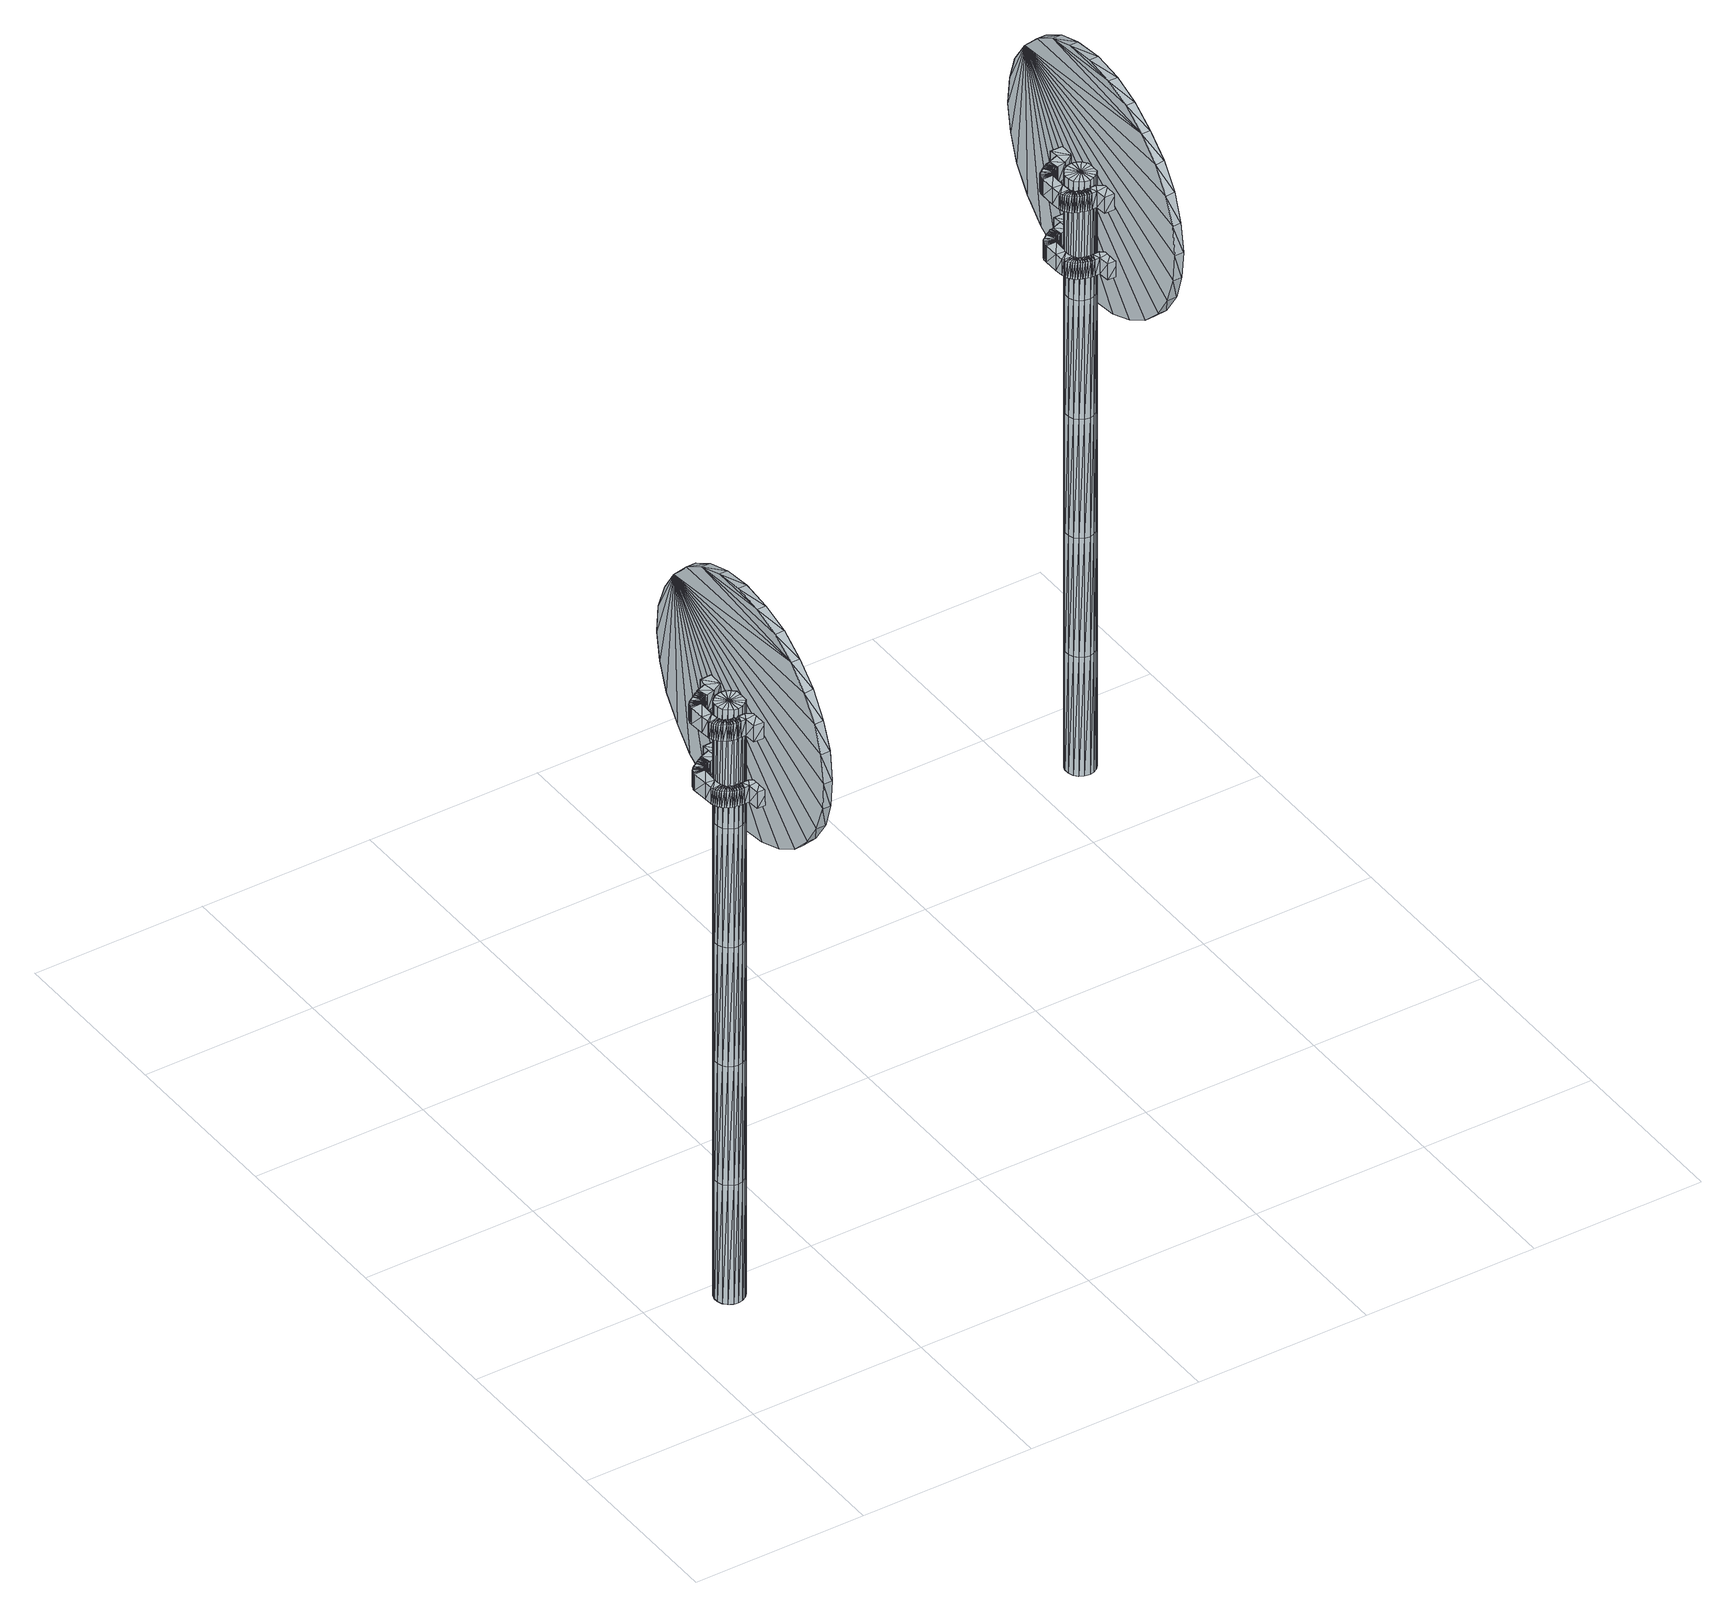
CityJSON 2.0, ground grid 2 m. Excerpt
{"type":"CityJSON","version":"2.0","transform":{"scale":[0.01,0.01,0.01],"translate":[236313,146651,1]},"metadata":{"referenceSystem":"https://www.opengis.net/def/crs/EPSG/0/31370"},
"CityObjects":{
"object1":{"type":"GenericCityObject","attributes":{"cluster":94,"mean_distance_to_centroid":0.0426,"new_centroid_x":236313.43,"new_centroid_y":146652.17,"mean_distance_to_camera":5.82,"H1":0,"H2":0,"Z_final":110.1,"cluster2":-1,"proj_x":236316.69,"proj_y":146654.35,"id_line":53782,"bearing_l":146.17,"distance":3.92,"orientation":"right","G_obj":146.17},"geometry":[{"type":"MultiSurface","lod":"2","boundaries":[[[0,1,2]],[[2,1,3]],[[3,1,4]],[[4,1,5]],[[5,1,6]],[[1,7,6]],[[1,8,7]],[[1,9,8]],[[1,10,9]],[[1,11,10]],[[1,12,11]],[[1,13,12]],[[1,14,13]],[[15,14,1]],[[16,15,1]],[[17,16,1]],[[18,17,1]],[[0,18,1]],[[19,20,0]],[[19,0,2]],[[21,19,2]],[[21,2,3]],[[21,3,22]],[[22,3,4]],[[22,4,23]],[[23,4,5]],[[23,5,24]],[[24,5,6]],[[24,6,25]],[[25,6,7]],[[25,7,26]],[[26,7,8]],[[26,8,27]],[[8,9,27]],[[27,9,28]],[[9,10,28]],[[10,29,28]],[[10,11,29]],[[11,30,29]],[[11,12,30]],[[30,12,31]],[[31,12,13]],[[31,13,32]],[[32,13,14]],[[32,14,33]],[[33,14,15]],[[33,15,34]],[[34,15,16]],[[34,16,35]],[[35,16,17]],[[36,35,17]],[[18,36,17]],[[20,36,18]],[[20,18,0]],[[37,38,20]],[[37,20,19]],[[39,37,19]],[[21,39,19]],[[39,21,40]],[[40,21,22]],[[40,22,41]],[[41,22,23]],[[41,23,42]],[[42,23,24]],[[42,24,43]],[[43,24,25]],[[43,25,44]],[[44,25,26]],[[26,45,44]],[[26,27,45]],[[27,46,45]],[[27,28,46]],[[28,47,46]],[[28,29,47]],[[47,29,48]],[[29,30,48]],[[48,30,49]],[[49,30,31]],[[49,31,50]],[[50,31,32]],[[50,32,51]],[[51,32,33]],[[51,33,52]],[[52,33,34]],[[52,34,53]],[[53,34,35]],[[54,53,35]],[[54,35,36]],[[38,54,36]],[[38,36,20]],[[55,56,38]],[[55,38,37]],[[57,55,37]],[[57,37,39]],[[57,39,58]],[[58,39,40]],[[58,40,59]],[[59,40,41]],[[59,41,60]],[[60,41,42]],[[60,42,61]],[[61,42,43]],[[61,43,62]],[[62,43,44]],[[44,63,62]],[[44,45,63]],[[45,64,63]],[[45,46,64]],[[46,65,64]],[[46,47,65]],[[47,66,65]],[[47,48,66]],[[66,48,67]],[[67,48,49]],[[67,49,68]],[[68,49,50]],[[68,50,69]],[[69,50,51]],[[69,51,70]],[[70,51,52]],[[70,52,71]],[[71,52,53]],[[72,71,53]],[[72,53,54]],[[56,72,54]],[[56,54,38]],[[73,74,56]],[[73,56,55]],[[75,73,55]],[[75,55,57]],[[75,57,76]],[[76,57,58]],[[76,58,77]],[[77,58,59]],[[77,59,78]],[[78,59,60]],[[78,60,79]],[[79,60,61]],[[79,61,80]],[[80,61,62]],[[62,81,80]],[[62,63,81]],[[63,82,81]],[[63,64,82]],[[64,83,82]],[[64,65,83]],[[65,84,83]],[[65,66,84]],[[84,66,85]],[[85,66,67]],[[85,67,86]],[[86,67,68]],[[86,68,87]],[[87,68,69]],[[87,69,88]],[[88,69,70]],[[88,70,89]],[[89,70,71]],[[90,89,71]],[[90,71,72]],[[74,90,72]],[[74,72,56]],[[91,92,74]],[[91,74,73]],[[93,91,73]],[[93,73,75]],[[93,75,94]],[[94,75,76]],[[94,76,95]],[[95,76,77]],[[95,77,96]],[[96,77,78]],[[96,78,97]],[[97,78,79]],[[97,79,98]],[[98,79,80]],[[80,99,98]],[[80,81,99]],[[81,100,99]],[[81,82,100]],[[82,101,100]],[[82,83,101]],[[83,102,101]],[[83,84,102]],[[102,84,103]],[[103,84,85]],[[103,85,104]],[[104,85,86]],[[104,86,105]],[[105,86,87]],[[105,87,106]],[[106,87,88]],[[106,88,107]],[[107,88,89]],[[108,107,89]],[[108,89,90]],[[92,108,90]],[[92,90,74]],[[92,91,109]],[[91,93,109]],[[93,94,109]],[[94,95,109]],[[95,96,109]],[[109,96,97]],[[109,97,98]],[[109,98,99]],[[109,99,100]],[[109,100,101]],[[109,101,102]],[[109,102,103]],[[109,103,104]],[[105,109,104]],[[106,109,105]],[[107,109,106]],[[108,109,107]],[[92,109,108]],[[110,111,112]],[[113,112,114]],[[115,112,113]],[[116,112,115]],[[117,112,116]],[[118,112,117]],[[119,112,118]],[[120,112,119]],[[121,112,120]],[[122,112,121]],[[122,123,112]],[[123,110,112]],[[111,124,112]],[[124,125,112]],[[125,126,112]],[[126,127,112]],[[127,128,112]],[[128,129,112]],[[129,130,112]],[[130,131,112]],[[112,131,132]],[[131,133,132]],[[131,134,133]],[[133,134,135]],[[133,135,136]],[[135,137,136]],[[133,136,138]],[[136,139,138]],[[136,137,139]],[[137,140,139]],[[137,135,140]],[[135,141,140]],[[135,134,141]],[[134,142,141]],[[134,131,142]],[[131,143,142]],[[131,130,143]],[[143,130,144]],[[144,130,129]],[[144,129,145]],[[145,129,128]],[[145,128,146]],[[146,127,147]],[[147,127,126]],[[147,126,148]],[[148,126,125]],[[148,125,149]],[[149,125,124]],[[150,149,124]],[[150,124,111]],[[151,150,111]],[[151,111,110]],[[152,151,110]],[[152,110,123]],[[146,128,127]],[[153,123,122]],[[154,153,122]],[[154,122,121]],[[155,154,121]],[[155,121,120]],[[156,155,120]],[[156,120,119]],[[157,156,119]],[[157,119,118]],[[157,118,158]],[[158,118,117]],[[158,117,159]],[[153,152,123]],[[159,117,116]],[[159,116,160]],[[160,116,115]],[[160,115,161]],[[161,115,113]],[[161,113,162]],[[162,113,114]],[[162,114,163]],[[163,114,112]],[[163,112,164]],[[164,112,132]],[[132,165,164]],[[132,133,165]],[[133,138,165]],[[138,139,140]],[[161,162,163]],[[160,161,163]],[[159,160,163]],[[158,159,163]],[[157,158,163]],[[156,157,163]],[[155,156,163]],[[154,155,163]],[[153,154,163]],[[153,163,152]],[[152,163,151]],[[151,163,150]],[[150,163,149]],[[149,163,148]],[[148,163,147]],[[147,163,146]],[[146,163,145]],[[145,163,144]],[[144,163,143]],[[143,163,142]],[[163,164,142]],[[142,164,165]],[[142,165,141]],[[165,140,141]],[[165,138,140]],[[166,167,168]],[[168,167,169]],[[170,168,169]],[[170,169,171]],[[170,171,172]],[[172,171,173]],[[172,173,174]],[[174,173,175]],[[174,175,176]],[[176,175,177]],[[176,177,178]],[[178,177,179]],[[178,179,180]],[[180,179,181]],[[180,181,182]],[[182,181,183]],[[182,183,184]],[[184,183,185]],[[184,185,186]],[[186,185,187]],[[186,187,188]],[[188,187,189]],[[188,189,190]],[[190,189,191]],[[192,190,191]],[[192,191,193]],[[194,192,193]],[[194,193,195]],[[196,194,195]],[[196,195,197]],[[198,196,197]],[[198,197,199]],[[200,198,199]],[[200,199,201]],[[202,200,201]],[[202,201,203]],[[204,202,203]],[[204,203,205]],[[206,204,205]],[[206,205,207]],[[208,206,207]],[[208,207,209]],[[210,208,209]],[[210,209,211]],[[212,210,211]],[[212,211,213]],[[214,212,213]],[[214,213,215]],[[216,214,215]],[[216,215,217]],[[216,217,218]],[[218,217,219]],[[218,219,220]],[[220,219,221]],[[220,221,222]],[[222,221,223]],[[222,223,224]],[[224,223,225]],[[224,225,226]],[[226,225,227]],[[226,227,228]],[[228,227,229]],[[228,229,230]],[[230,229,231]],[[230,231,232]],[[232,231,233]],[[232,233,234]],[[234,233,235]],[[234,235,236]],[[236,235,237]],[[238,236,237]],[[238,237,239]],[[238,239,240]],[[240,239,241]],[[241,242,240]],[[241,243,242]],[[242,243,244]],[[244,243,245]],[[244,245,246]],[[246,245,247]],[[246,247,248]],[[248,247,249]],[[248,249,250]],[[250,249,251]],[[250,251,252]],[[252,251,253]],[[252,253,254]],[[254,253,255]],[[254,255,256]],[[256,255,257]],[[256,257,258]],[[258,257,259]],[[258,259,260]],[[260,259,261]],[[260,261,262]],[[262,261,263]],[[262,263,264]],[[264,263,265]],[[264,265,266]],[[266,265,267]],[[267,268,266]],[[267,269,268]],[[269,270,268]],[[269,271,270]],[[271,272,270]],[[271,273,272]],[[273,274,272]],[[273,275,274]],[[275,276,274]],[[275,277,276]],[[277,278,276]],[[277,279,278]],[[279,280,278]],[[279,281,280]],[[281,282,280]],[[281,283,282]],[[283,284,282]],[[283,285,284]],[[285,286,284]],[[285,287,286]],[[287,288,286]],[[287,289,288]],[[288,289,290]],[[290,289,291]],[[290,291,292]],[[292,291,293]],[[292,293,294]],[[294,293,295]],[[294,295,296]],[[296,295,297]],[[296,297,298]],[[298,297,299]],[[298,299,300]],[[300,299,301]],[[300,301,302]],[[302,301,303]],[[302,303,304]],[[304,303,305]],[[304,305,306]],[[306,305,307]],[[306,307,308]],[[308,307,309]],[[308,309,310]],[[310,309,311]],[[311,166,310]],[[311,167,166]],[[169,167,311]],[[169,311,171]],[[171,311,309]],[[173,171,309]],[[173,309,307]],[[175,173,307]],[[175,307,305]],[[177,175,305]],[[177,305,303]],[[179,177,303]],[[179,303,301]],[[181,179,301]],[[181,301,299]],[[183,181,299]],[[183,299,297]],[[183,297,295]],[[185,183,295]],[[185,295,293]],[[187,185,293]],[[187,293,291]],[[189,187,291]],[[189,291,289]],[[189,289,287]],[[189,287,285]],[[191,189,285]],[[191,285,283]],[[193,191,283]],[[195,193,283]],[[195,283,281]],[[197,195,281]],[[199,197,281]],[[201,199,281]],[[201,281,279]],[[203,201,279]],[[205,203,279]],[[205,279,277]],[[205,277,207]],[[207,277,209]],[[209,277,275]],[[209,275,211]],[[211,275,273]],[[211,273,213]],[[213,273,271]],[[213,271,215]],[[215,271,269]],[[215,269,217]],[[217,269,219]],[[219,269,267]],[[219,267,221]],[[221,267,265]],[[221,265,223]],[[223,265,263]],[[223,263,225]],[[225,263,261]],[[225,261,227]],[[227,261,259]],[[227,259,229]],[[229,259,257]],[[229,257,255]],[[229,255,231]],[[231,255,253]],[[231,253,233]],[[233,253,251]],[[233,251,235]],[[251,249,235]],[[235,249,247]],[[235,247,237]],[[247,245,237]],[[237,245,243]],[[237,243,239]],[[239,243,241]],[[238,240,242]],[[168,310,166]],[[170,310,168]],[[170,308,310]],[[172,308,170]],[[172,306,308]],[[174,306,172]],[[174,304,306]],[[176,304,174]],[[176,302,304]],[[178,302,176]],[[178,300,302]],[[180,300,178]],[[180,298,300]],[[182,298,180]],[[182,296,298]],[[182,294,296]],[[184,294,182]],[[184,292,294]],[[186,292,184]],[[186,290,292]],[[188,290,186]],[[188,288,290]],[[188,286,288]],[[188,284,286]],[[190,284,188]],[[190,282,284]],[[192,282,190]],[[194,282,192]],[[194,280,282]],[[196,280,194]],[[198,280,196]],[[200,280,198]],[[200,278,280]],[[202,278,200]],[[204,278,202]],[[204,276,278]],[[204,206,276]],[[206,208,276]],[[208,274,276]],[[208,210,274]],[[210,272,274]],[[210,212,272]],[[212,270,272]],[[212,214,270]],[[214,268,270]],[[214,216,268]],[[216,218,268]],[[218,266,268]],[[218,220,266]],[[220,264,266]],[[220,222,264]],[[222,262,264]],[[222,224,262]],[[224,260,262]],[[224,226,260]],[[226,258,260]],[[226,228,258]],[[228,256,258]],[[228,254,256]],[[228,230,254]],[[230,252,254]],[[230,232,252]],[[232,250,252]],[[232,234,250]],[[250,234,248]],[[234,246,248]],[[234,236,246]],[[246,236,244]],[[236,242,244]],[[236,238,242]],[[312,313,314]],[[314,313,315]],[[316,314,315]],[[316,315,317]],[[316,317,318]],[[318,317,319]],[[318,319,320]],[[320,319,321]],[[320,321,322]],[[322,321,323]],[[322,323,324]],[[324,323,325]],[[324,325,326]],[[326,325,327]],[[326,327,328]],[[328,327,329]],[[328,329,330]],[[330,329,331]],[[330,331,332]],[[332,331,333]],[[332,333,334]],[[334,333,335]],[[334,335,336]],[[336,335,337]],[[338,336,337]],[[338,337,339]],[[340,338,339]],[[340,339,341]],[[342,340,341]],[[342,341,343]],[[344,342,343]],[[344,343,345]],[[346,344,345]],[[346,345,347]],[[348,346,347]],[[348,347,349]],[[350,348,349]],[[350,349,351]],[[352,350,351]],[[352,351,353]],[[354,352,353]],[[354,353,355]],[[356,354,355]],[[356,355,357]],[[358,356,357]],[[358,357,359]],[[360,358,359]],[[360,359,361]],[[362,360,361]],[[362,361,363]],[[362,363,364]],[[364,363,365]],[[364,365,366]],[[366,365,367]],[[366,367,368]],[[368,367,369]],[[368,369,370]],[[370,369,371]],[[370,371,372]],[[372,371,373]],[[372,373,374]],[[374,373,375]],[[374,375,376]],[[376,375,377]],[[376,377,378]],[[378,377,379]],[[378,379,380]],[[380,379,381]],[[380,381,382]],[[382,381,383]],[[384,382,383]],[[384,383,385]],[[384,385,386]],[[386,385,387]],[[387,388,386]],[[387,389,388]],[[388,389,390]],[[390,389,391]],[[390,391,392]],[[392,391,393]],[[392,393,394]],[[394,393,395]],[[394,395,396]],[[396,395,397]],[[396,397,398]],[[398,397,399]],[[398,399,400]],[[400,399,401]],[[400,401,402]],[[402,401,403]],[[402,403,404]],[[404,403,405]],[[404,405,406]],[[406,405,407]],[[406,407,408]],[[408,407,409]],[[408,409,410]],[[410,409,411]],[[410,411,412]],[[412,411,413]],[[413,414,412]],[[413,415,414]],[[415,416,414]],[[415,417,416]],[[417,418,416]],[[417,419,418]],[[419,420,418]],[[419,421,420]],[[421,422,420]],[[421,423,422]],[[423,424,422]],[[423,425,424]],[[425,426,424]],[[425,427,426]],[[427,428,426]],[[427,429,428]],[[429,430,428]],[[429,431,430]],[[431,432,430]],[[431,433,432]],[[433,434,432]],[[433,435,434]],[[434,435,436]],[[436,435,437]],[[436,437,438]],[[438,437,439]],[[438,439,440]],[[440,439,441]],[[440,441,442]],[[442,441,443]],[[442,443,444]],[[444,443,445]],[[444,445,446]],[[446,445,447]],[[446,447,448]],[[448,447,449]],[[448,449,450]],[[450,449,451]],[[450,451,452]],[[452,451,453]],[[452,453,454]],[[454,453,455]],[[454,455,456]],[[456,455,457]],[[457,312,456]],[[457,313,312]],[[315,313,457]],[[315,457,317]],[[317,457,455]],[[319,317,455]],[[319,455,453]],[[321,319,453]],[[321,453,451]],[[323,321,451]],[[323,451,449]],[[325,323,449]],[[325,449,447]],[[327,325,447]],[[327,447,445]],[[329,327,445]],[[329,445,443]],[[329,443,441]],[[331,329,441]],[[331,441,439]],[[333,331,439]],[[333,439,437]],[[335,333,437]],[[335,437,435]],[[335,435,433]],[[335,433,431]],[[337,335,431]],[[337,431,429]],[[339,337,429]],[[341,339,429]],[[341,429,427]],[[343,341,427]],[[345,343,427]],[[347,345,427]],[[347,427,425]],[[349,347,425]],[[351,349,425]],[[351,425,423]],[[351,423,353]],[[353,423,355]],[[355,423,421]],[[355,421,357]],[[357,421,419]],[[357,419,359]],[[359,419,417]],[[359,417,361]],[[361,417,415]],[[361,415,363]],[[363,415,365]],[[365,415,413]],[[365,413,367]],[[367,413,411]],[[367,411,369]],[[369,411,409]],[[369,409,371]],[[371,409,407]],[[371,407,373]],[[373,407,405]],[[373,405,375]],[[375,405,403]],[[375,403,401]],[[375,401,377]],[[377,401,399]],[[377,399,379]],[[379,399,397]],[[379,397,381]],[[397,395,381]],[[381,395,393]],[[381,393,383]],[[393,391,383]],[[383,391,389]],[[383,389,385]],[[385,389,387]],[[384,386,388]],[[314,456,312]],[[316,456,314]],[[316,454,456]],[[318,454,316]],[[318,452,454]],[[320,452,318]],[[320,450,452]],[[322,450,320]],[[322,448,450]],[[324,448,322]],[[324,446,448]],[[326,446,324]],[[326,444,446]],[[328,444,326]],[[328,442,444]],[[328,440,442]],[[330,440,328]],[[330,438,440]],[[332,438,330]],[[332,436,438]],[[334,436,332]],[[334,434,436]],[[334,432,434]],[[334,430,432]],[[336,430,334]],[[336,428,430]],[[338,428,336]],[[340,428,338]],[[340,426,428]],[[342,426,340]],[[344,426,342]],[[346,426,344]],[[346,424,426]],[[348,424,346]],[[350,424,348]],[[350,422,424]],[[350,352,422]],[[352,354,422]],[[354,420,422]],[[354,356,420]],[[356,418,420]],[[356,358,418]],[[358,416,418]],[[358,360,416]],[[360,414,416]],[[360,362,414]],[[362,364,414]],[[364,412,414]],[[364,366,412]],[[366,410,412]],[[366,368,410]],[[368,408,410]],[[368,370,408]],[[370,406,408]],[[370,372,406]],[[372,404,406]],[[372,374,404]],[[374,402,404]],[[374,400,402]],[[374,376,400]],[[376,398,400]],[[376,378,398]],[[378,396,398]],[[378,380,396]],[[396,380,394]],[[380,392,394]],[[380,382,392]],[[392,382,390]],[[382,388,390]],[[382,384,388]]]}]},
"object2":{"type":"GenericCityObject","attributes":{"cluster":93,"mean_distance_to_centroid":0.0908,"new_centroid_x":236321.13,"new_centroid_y":146657.51,"mean_distance_to_camera":10.01,"H1":0,"H2":0,"Z_final":110.72,"cluster2":-1,"proj_x":236316.6,"proj_y":146654.48,"id_line":53782,"bearing_l":146.17,"distance":5.45,"orientation":"left","G_obj":326.17},"geometry":[{"type":"MultiSurface","lod":"2","boundaries":[[[458,459,460]],[[460,459,461]],[[461,459,462]],[[462,459,463]],[[463,459,464]],[[459,465,464]],[[459,466,465]],[[459,467,466]],[[459,468,467]],[[459,469,468]],[[459,470,469]],[[459,471,470]],[[459,472,471]],[[473,472,459]],[[474,473,459]],[[475,474,459]],[[476,475,459]],[[458,476,459]],[[477,478,458]],[[477,458,460]],[[479,477,460]],[[479,460,461]],[[479,461,480]],[[480,461,462]],[[480,462,481]],[[481,462,463]],[[481,463,482]],[[482,463,464]],[[482,464,483]],[[483,464,465]],[[483,465,484]],[[484,465,466]],[[484,466,485]],[[466,467,485]],[[485,467,486]],[[467,468,486]],[[468,487,486]],[[468,469,487]],[[469,488,487]],[[469,470,488]],[[488,470,489]],[[489,470,471]],[[489,471,490]],[[490,471,472]],[[490,472,491]],[[491,472,473]],[[491,473,492]],[[492,473,474]],[[492,474,493]],[[493,474,475]],[[494,493,475]],[[476,494,475]],[[478,494,476]],[[478,476,458]],[[495,496,478]],[[495,478,477]],[[497,495,477]],[[479,497,477]],[[497,479,498]],[[498,479,480]],[[498,480,499]],[[499,480,481]],[[499,481,500]],[[500,481,482]],[[500,482,501]],[[501,482,483]],[[501,483,502]],[[502,483,484]],[[484,503,502]],[[484,485,503]],[[485,504,503]],[[485,486,504]],[[486,505,504]],[[486,487,505]],[[505,487,506]],[[487,488,506]],[[506,488,507]],[[507,488,489]],[[507,489,508]],[[508,489,490]],[[508,490,509]],[[509,490,491]],[[509,491,510]],[[510,491,492]],[[510,492,511]],[[511,492,493]],[[512,511,493]],[[512,493,494]],[[496,512,494]],[[496,494,478]],[[513,514,496]],[[513,496,495]],[[515,513,495]],[[515,495,497]],[[515,497,516]],[[516,497,498]],[[516,498,517]],[[517,498,499]],[[517,499,518]],[[518,499,500]],[[518,500,519]],[[519,500,501]],[[519,501,520]],[[520,501,502]],[[502,521,520]],[[502,503,521]],[[503,522,521]],[[503,504,522]],[[504,523,522]],[[504,505,523]],[[505,524,523]],[[505,506,524]],[[524,506,525]],[[525,506,507]],[[525,507,526]],[[526,507,508]],[[526,508,527]],[[527,508,509]],[[527,509,528]],[[528,509,510]],[[528,510,529]],[[529,510,511]],[[530,529,511]],[[530,511,512]],[[514,530,512]],[[514,512,496]],[[531,532,514]],[[531,514,513]],[[533,531,513]],[[533,513,515]],[[533,515,534]],[[534,515,516]],[[534,516,535]],[[535,516,517]],[[535,517,536]],[[536,517,518]],[[536,518,537]],[[537,518,519]],[[537,519,538]],[[538,519,520]],[[520,539,538]],[[520,521,539]],[[521,540,539]],[[521,522,540]],[[522,541,540]],[[522,523,541]],[[523,542,541]],[[523,524,542]],[[542,524,543]],[[543,524,525]],[[543,525,544]],[[544,525,526]],[[544,526,545]],[[545,526,527]],[[545,527,546]],[[546,527,528]],[[546,528,547]],[[547,528,529]],[[548,547,529]],[[548,529,530]],[[532,548,530]],[[532,530,514]],[[549,550,532]],[[549,532,531]],[[551,549,531]],[[551,531,533]],[[551,533,552]],[[552,533,534]],[[552,534,553]],[[553,534,535]],[[553,535,554]],[[554,535,536]],[[554,536,555]],[[555,536,537]],[[555,537,556]],[[556,537,538]],[[538,557,556]],[[538,539,557]],[[539,558,557]],[[539,540,558]],[[540,559,558]],[[540,541,559]],[[541,560,559]],[[541,542,560]],[[560,542,561]],[[561,542,543]],[[561,543,562]],[[562,543,544]],[[562,544,563]],[[563,544,545]],[[563,545,564]],[[564,545,546]],[[564,546,565]],[[565,546,547]],[[566,565,547]],[[566,547,548]],[[550,566,548]],[[550,548,532]],[[550,549,567]],[[549,551,567]],[[551,552,567]],[[552,553,567]],[[553,554,567]],[[567,554,555]],[[567,555,556]],[[567,556,557]],[[567,557,558]],[[567,558,559]],[[567,559,560]],[[567,560,561]],[[567,561,562]],[[563,567,562]],[[564,567,563]],[[565,567,564]],[[566,567,565]],[[550,567,566]],[[568,569,570]],[[571,570,572]],[[573,570,571]],[[574,570,573]],[[575,570,574]],[[576,570,575]],[[577,570,576]],[[578,570,577]],[[579,570,578]],[[580,570,579]],[[580,581,570]],[[581,568,570]],[[569,582,570]],[[582,583,570]],[[583,584,570]],[[584,585,570]],[[585,586,570]],[[586,587,570]],[[587,588,570]],[[588,589,570]],[[570,589,590]],[[589,591,590]],[[589,592,591]],[[591,592,593]],[[591,593,594]],[[593,595,594]],[[591,594,596]],[[594,597,596]],[[594,595,597]],[[595,598,597]],[[595,593,598]],[[593,599,598]],[[593,592,599]],[[592,600,599]],[[592,589,600]],[[589,601,600]],[[589,588,601]],[[601,588,602]],[[602,588,587]],[[602,587,603]],[[603,587,586]],[[603,586,604]],[[604,585,605]],[[605,585,584]],[[605,584,606]],[[606,584,583]],[[606,583,607]],[[607,583,582]],[[608,607,582]],[[608,582,569]],[[609,608,569]],[[609,569,568]],[[610,609,568]],[[610,568,581]],[[604,586,585]],[[611,581,580]],[[612,611,580]],[[612,580,579]],[[613,612,579]],[[613,579,578]],[[614,613,578]],[[614,578,577]],[[615,614,577]],[[615,577,576]],[[615,576,616]],[[616,576,575]],[[616,575,617]],[[611,610,581]],[[617,575,574]],[[617,574,618]],[[618,574,573]],[[618,573,619]],[[619,573,571]],[[619,571,620]],[[620,571,572]],[[620,572,621]],[[621,572,570]],[[621,570,622]],[[622,570,590]],[[590,623,622]],[[590,591,623]],[[591,596,623]],[[596,597,598]],[[619,620,621]],[[618,619,621]],[[617,618,621]],[[616,617,621]],[[615,616,621]],[[614,615,621]],[[613,614,621]],[[612,613,621]],[[611,612,621]],[[611,621,610]],[[610,621,609]],[[609,621,608]],[[608,621,607]],[[607,621,606]],[[606,621,605]],[[605,621,604]],[[604,621,603]],[[603,621,602]],[[602,621,601]],[[601,621,600]],[[621,622,600]],[[600,622,623]],[[600,623,599]],[[623,598,599]],[[623,596,598]],[[624,625,626]],[[626,625,627]],[[628,626,627]],[[628,627,629]],[[628,629,630]],[[630,629,631]],[[630,631,632]],[[632,631,633]],[[632,633,634]],[[634,633,635]],[[634,635,636]],[[636,635,637]],[[636,637,638]],[[638,637,639]],[[638,639,640]],[[640,639,641]],[[640,641,642]],[[642,641,643]],[[642,643,644]],[[644,643,645]],[[644,645,646]],[[646,645,647]],[[646,647,648]],[[648,647,649]],[[650,648,649]],[[650,649,651]],[[652,650,651]],[[652,651,653]],[[654,652,653]],[[654,653,655]],[[656,654,655]],[[656,655,657]],[[658,656,657]],[[658,657,659]],[[660,658,659]],[[660,659,661]],[[662,660,661]],[[662,661,663]],[[664,662,663]],[[664,663,665]],[[666,664,665]],[[666,665,667]],[[668,666,667]],[[668,667,669]],[[670,668,669]],[[670,669,671]],[[672,670,671]],[[672,671,673]],[[674,672,673]],[[674,673,675]],[[674,675,676]],[[676,675,677]],[[676,677,678]],[[678,677,679]],[[678,679,680]],[[680,679,681]],[[680,681,682]],[[682,681,683]],[[682,683,684]],[[684,683,685]],[[684,685,686]],[[686,685,687]],[[686,687,688]],[[688,687,689]],[[688,689,690]],[[690,689,691]],[[690,691,692]],[[692,691,693]],[[692,693,694]],[[694,693,695]],[[694,695,696]],[[696,695,697]],[[698,696,697]],[[698,697,699]],[[698,699,700]],[[700,699,701]],[[701,702,700]],[[701,703,702]],[[702,703,704]],[[704,703,705]],[[704,705,706]],[[706,705,707]],[[706,707,708]],[[708,707,709]],[[708,709,710]],[[710,709,711]],[[710,711,712]],[[712,711,713]],[[712,713,714]],[[714,713,715]],[[714,715,716]],[[716,715,717]],[[716,717,718]],[[718,717,719]],[[718,719,720]],[[720,719,721]],[[720,721,722]],[[722,721,723]],[[722,723,724]],[[724,723,725]],[[724,725,726]],[[726,725,727]],[[727,728,726]],[[727,729,728]],[[729,730,728]],[[729,731,730]],[[731,732,730]],[[731,733,732]],[[733,734,732]],[[733,735,734]],[[735,736,734]],[[735,737,736]],[[737,738,736]],[[737,739,738]],[[739,740,738]],[[739,741,740]],[[741,742,740]],[[741,743,742]],[[743,744,742]],[[743,745,744]],[[745,746,744]],[[745,747,746]],[[747,748,746]],[[747,749,748]],[[748,749,750]],[[750,749,751]],[[750,751,752]],[[752,751,753]],[[752,753,754]],[[754,753,755]],[[754,755,756]],[[756,755,757]],[[756,757,758]],[[758,757,759]],[[758,759,760]],[[760,759,761]],[[760,761,762]],[[762,761,763]],[[762,763,764]],[[764,763,765]],[[764,765,766]],[[766,765,767]],[[766,767,768]],[[768,767,769]],[[768,769,770]],[[770,769,771]],[[771,624,770]],[[771,625,624]],[[627,625,771]],[[627,771,629]],[[629,771,769]],[[631,629,769]],[[631,769,767]],[[633,631,767]],[[633,767,765]],[[635,633,765]],[[635,765,763]],[[637,635,763]],[[637,763,761]],[[639,637,761]],[[639,761,759]],[[641,639,759]],[[641,759,757]],[[641,757,755]],[[643,641,755]],[[643,755,753]],[[645,643,753]],[[645,753,751]],[[647,645,751]],[[647,751,749]],[[647,749,747]],[[647,747,745]],[[649,647,745]],[[649,745,743]],[[651,649,743]],[[653,651,743]],[[653,743,741]],[[655,653,741]],[[657,655,741]],[[659,657,741]],[[659,741,739]],[[661,659,739]],[[663,661,739]],[[663,739,737]],[[663,737,665]],[[665,737,667]],[[667,737,735]],[[667,735,669]],[[669,735,733]],[[669,733,671]],[[671,733,731]],[[671,731,673]],[[673,731,729]],[[673,729,675]],[[675,729,677]],[[677,729,727]],[[677,727,679]],[[679,727,681]],[[681,727,725]],[[681,725,683]],[[683,725,723]],[[683,723,685]],[[685,723,721]],[[685,721,687]],[[687,721,719]],[[687,719,689]],[[689,719,717]],[[689,717,715]],[[689,715,691]],[[691,715,713]],[[691,713,693]],[[693,713,711]],[[693,711,695]],[[711,709,695]],[[695,709,707]],[[695,707,697]],[[707,705,697]],[[697,705,703]],[[697,703,699]],[[699,703,701]],[[698,700,702]],[[626,770,624]],[[628,770,626]],[[628,768,770]],[[630,768,628]],[[630,766,768]],[[632,766,630]],[[632,764,766]],[[634,764,632]],[[634,762,764]],[[636,762,634]],[[636,760,762]],[[638,760,636]],[[638,758,760]],[[640,758,638]],[[640,756,758]],[[640,754,756]],[[642,754,640]],[[642,752,754]],[[644,752,642]],[[644,750,752]],[[646,750,644]],[[646,748,750]],[[646,746,748]],[[646,744,746]],[[648,744,646]],[[648,742,744]],[[650,742,648]],[[652,742,650]],[[652,740,742]],[[654,740,652]],[[656,740,654]],[[658,740,656]],[[658,738,740]],[[660,738,658]],[[662,738,660]],[[662,736,738]],[[662,664,736]],[[664,666,736]],[[666,734,736]],[[666,668,734]],[[668,732,734]],[[668,670,732]],[[670,730,732]],[[670,672,730]],[[672,728,730]],[[672,674,728]],[[674,676,728]],[[676,726,728]],[[676,678,726]],[[678,680,726]],[[680,724,726]],[[680,682,724]],[[682,722,724]],[[682,684,722]],[[684,720,722]],[[684,686,720]],[[686,718,720]],[[686,688,718]],[[688,716,718]],[[688,714,716]],[[688,690,714]],[[690,712,714]],[[690,692,712]],[[692,710,712]],[[692,694,710]],[[710,694,708]],[[694,706,708]],[[694,696,706]],[[706,696,704]],[[696,702,704]],[[696,698,702]],[[772,773,774]],[[774,773,775]],[[776,774,775]],[[776,775,777]],[[776,777,778]],[[778,777,779]],[[778,779,780]],[[780,779,781]],[[780,781,782]],[[782,781,783]],[[782,783,784]],[[784,783,785]],[[784,785,786]],[[786,785,787]],[[786,787,788]],[[788,787,789]],[[788,789,790]],[[790,789,791]],[[790,791,792]],[[792,791,793]],[[792,793,794]],[[794,793,795]],[[794,795,796]],[[796,795,797]],[[798,796,797]],[[798,797,799]],[[800,798,799]],[[800,799,801]],[[802,800,801]],[[802,801,803]],[[804,802,803]],[[804,803,805]],[[806,804,805]],[[806,805,807]],[[808,806,807]],[[808,807,809]],[[810,808,809]],[[810,809,811]],[[812,810,811]],[[812,811,813]],[[814,812,813]],[[814,813,815]],[[816,814,815]],[[816,815,817]],[[818,816,817]],[[818,817,819]],[[820,818,819]],[[820,819,821]],[[822,820,821]],[[822,821,823]],[[822,823,824]],[[824,823,825]],[[824,825,826]],[[826,825,827]],[[826,827,828]],[[828,827,829]],[[828,829,830]],[[830,829,831]],[[830,831,832]],[[832,831,833]],[[832,833,834]],[[834,833,835]],[[834,835,836]],[[836,835,837]],[[836,837,838]],[[838,837,839]],[[838,839,840]],[[840,839,841]],[[840,841,842]],[[842,841,843]],[[842,843,844]],[[844,843,845]],[[846,844,845]],[[846,845,847]],[[846,847,848]],[[848,847,849]],[[849,850,848]],[[849,851,850]],[[850,851,852]],[[852,851,853]],[[852,853,854]],[[854,853,855]],[[854,855,856]],[[856,855,857]],[[856,857,858]],[[858,857,859]],[[858,859,860]],[[860,859,861]],[[860,861,862]],[[862,861,863]],[[862,863,864]],[[864,863,865]],[[864,865,866]],[[866,865,867]],[[866,867,868]],[[868,867,869]],[[868,869,870]],[[870,869,871]],[[870,871,872]],[[872,871,873]],[[872,873,874]],[[874,873,875]],[[875,876,874]],[[875,877,876]],[[877,878,876]],[[877,879,878]],[[879,880,878]],[[879,881,880]],[[881,882,880]],[[881,883,882]],[[883,884,882]],[[883,885,884]],[[885,886,884]],[[885,887,886]],[[887,888,886]],[[887,889,888]],[[889,890,888]],[[889,891,890]],[[891,892,890]],[[891,893,892]],[[893,894,892]],[[893,895,894]],[[895,896,894]],[[895,897,896]],[[896,897,898]],[[898,897,899]],[[898,899,900]],[[900,899,901]],[[900,901,902]],[[902,901,903]],[[902,903,904]],[[904,903,905]],[[904,905,906]],[[906,905,907]],[[906,907,908]],[[908,907,909]],[[908,909,910]],[[910,909,911]],[[910,911,912]],[[912,911,913]],[[912,913,914]],[[914,913,915]],[[914,915,916]],[[916,915,917]],[[916,917,918]],[[918,917,919]],[[919,772,918]],[[919,773,772]],[[775,773,919]],[[775,919,777]],[[777,919,917]],[[779,777,917]],[[779,917,915]],[[781,779,915]],[[781,915,913]],[[783,781,913]],[[783,913,911]],[[785,783,911]],[[785,911,909]],[[787,785,909]],[[787,909,907]],[[789,787,907]],[[789,907,905]],[[789,905,903]],[[791,789,903]],[[791,903,901]],[[793,791,901]],[[793,901,899]],[[795,793,899]],[[795,899,897]],[[795,897,895]],[[795,895,893]],[[797,795,893]],[[797,893,891]],[[799,797,891]],[[801,799,891]],[[801,891,889]],[[803,801,889]],[[805,803,889]],[[807,805,889]],[[807,889,887]],[[809,807,887]],[[811,809,887]],[[811,887,885]],[[811,885,813]],[[813,885,815]],[[815,885,883]],[[815,883,817]],[[817,883,881]],[[817,881,819]],[[819,881,879]],[[819,879,821]],[[821,879,877]],[[821,877,823]],[[823,877,825]],[[825,877,875]],[[825,875,827]],[[827,875,829]],[[829,875,873]],[[829,873,831]],[[831,873,871]],[[831,871,833]],[[833,871,869]],[[833,869,835]],[[835,869,867]],[[835,867,837]],[[837,867,865]],[[837,865,863]],[[837,863,839]],[[839,863,861]],[[839,861,841]],[[841,861,859]],[[841,859,843]],[[859,857,843]],[[843,857,855]],[[843,855,845]],[[855,853,845]],[[845,853,851]],[[845,851,847]],[[847,851,849]],[[846,848,850]],[[774,918,772]],[[776,918,774]],[[776,916,918]],[[778,916,776]],[[778,914,916]],[[780,914,778]],[[780,912,914]],[[782,912,780]],[[782,910,912]],[[784,910,782]],[[784,908,910]],[[786,908,784]],[[786,906,908]],[[788,906,786]],[[788,904,906]],[[788,902,904]],[[790,902,788]],[[790,900,902]],[[792,900,790]],[[792,898,900]],[[794,898,792]],[[794,896,898]],[[794,894,896]],[[794,892,894]],[[796,892,794]],[[796,890,892]],[[798,890,796]],[[800,890,798]],[[800,888,890]],[[802,888,800]],[[804,888,802]],[[806,888,804]],[[806,886,888]],[[808,886,806]],[[810,886,808]],[[810,884,886]],[[810,812,884]],[[812,814,884]],[[814,882,884]],[[814,816,882]],[[816,880,882]],[[816,818,880]],[[818,878,880]],[[818,820,878]],[[820,876,878]],[[820,822,876]],[[822,824,876]],[[824,874,876]],[[824,826,874]],[[826,828,874]],[[828,872,874]],[[828,830,872]],[[830,870,872]],[[830,832,870]],[[832,868,870]],[[832,834,868]],[[834,866,868]],[[834,836,866]],[[836,864,866]],[[836,862,864]],[[836,838,862]],[[838,860,862]],[[838,840,860]],[[840,858,860]],[[840,842,858]],[[858,842,856]],[[842,854,856]],[[842,844,854]],[[854,844,852]],[[844,850,852]],[[844,846,850]]]}]}
},
"vertices":[
[88,194,1],[88,178,1],[83,193,1],[78,190,1],[74,186,1],[72,180,1],[72,175,1],[74,169,1],[78,165,1],[83,162,1],[88,161,1],[94,162,1],[99,165,1],[103,169,1],[105,175,1],[105,180,1],[103,186,1],[99,190,1],[94,193,1],[83,193,150],[88,194,150],[78,190,150],[74,186,150],[72,180,150],[72,175,150],[74,169,150],[78,165,150],[83,162,150],[88,161,150],[94,162,150],[99,165,150],[103,169,150],[105,175,150],[105,180,150],[103,186,150],[99,190,150],[94,193,150],[83,193,299],[88,194,299],[78,190,299],[74,186,299],[72,180,299],[72,175,299],[74,169,299],[78,165,299],[83,162,299],[88,161,299],[94,162,299],[99,165,299],[103,169,299],[105,175,299],[105,180,299],[103,186,299],[99,190,299],[94,193,299],[83,193,448],[88,194,448],[78,190,448],[74,186,448],[72,180,448],[72,175,448],[74,169,448],[78,165,448],[83,162,448],[88,161,448],[94,162,448],[99,165,448],[103,169,448],[105,175,448],[105,180,448],[103,186,448],[99,190,448],[94,193,448],[83,193,597],[88,194,597],[78,190,597],[74,186,597],[72,180,597],[72,175,597],[74,169,597],[78,165,597],[83,162,597],[88,161,597],[94,162,597],[99,165,597],[103,169,597],[105,175,597],[105,180,597],[103,186,597],[99,190,597],[94,193,597],[83,193,746],[88,194,746],[78,190,746],[74,186,746],[72,180,746],[72,175,746],[74,169,746],[78,165,746],[83,162,746],[88,161,746],[94,162,746],[99,165,746],[103,169,746],[105,175,746],[105,180,746],[103,186,746],[99,190,746],[94,193,746],[88,178,746],[106,114,593],[106,86,610],[101,298,822],[102,328,763],[102,316,794],[103,332,728],[104,328,694],[104,316,662],[105,298,634],[105,275,610],[106,247,593],[106,215,581],[106,181,577],[106,146,581],[106,63,634],[105,45,662],[105,34,694],[104,30,728],[103,34,763],[103,45,794],[102,63,822],[102,86,846],[101,275,846],[101,247,864],[101,114,864],[101,146,875],[101,215,875],[101,181,879],[111,215,875],[111,181,879],[111,146,875],[112,114,864],[112,86,846],[113,63,823],[113,45,795],[114,34,763],[114,30,728],[115,34,694],[116,45,662],[116,63,634],[116,86,611],[117,114,593],[117,146,581],[117,181,577],[116,215,581],[116,247,593],[116,275,611],[115,298,634],[115,316,662],[114,328,694],[113,332,728],[113,328,763],[112,316,795],[112,298,823],[112,275,846],[111,247,864],[110,233,652],[110,233,632],[93,232,652],[93,232,632],[93,223,652],[93,223,632],[82,219,652],[82,219,632],[80,218,652],[80,218,632],[79,217,652],[79,217,632],[77,216,652],[77,216,632],[75,215,652],[75,215,632],[74,214,652],[74,214,632],[72,213,652],[72,213,632],[71,212,652],[71,212,632],[66,209,652],[66,209,632],[64,207,652],[64,207,632],[63,206,652],[63,206,632],[62,205,652],[62,205,632],[61,203,652],[61,203,632],[61,201,652],[61,201,632],[60,200,652],[60,200,632],[60,198,652],[60,198,632],[61,180,652],[61,180,632],[62,171,652],[62,171,632],[62,168,652],[62,168,632],[63,166,652],[63,166,632],[64,164,652],[64,164,632],[66,162,652],[66,162,632],[67,160,652],[67,160,632],[69,158,652],[69,158,632],[71,157,652],[71,157,632],[74,155,652],[74,155,632],[76,154,652],[76,154,632],[78,153,652],[78,153,632],[81,153,652],[81,153,632],[84,152,652],[84,152,632],[86,152,652],[86,152,632],[89,152,652],[89,152,632],[95,152,652],[95,152,632],[96,139,652],[96,139,632],[110,138,652],[110,138,632],[110,154,652],[110,154,632],[100,161,652],[100,161,632],[92,161,652],[92,161,632],[90,160,652],[90,160,632],[88,160,652],[88,160,632],[87,161,652],[87,161,632],[85,161,652],[85,161,632],[83,161,652],[83,161,632],[82,161,652],[82,161,632],[80,162,652],[80,162,632],[78,163,652],[78,163,632],[77,163,652],[77,163,632],[76,164,652],[76,164,632],[75,165,652],[75,165,632],[74,167,652],[74,167,632],[74,168,652],[74,168,632],[73,170,652],[73,170,632],[72,179,652],[72,179,632],[73,198,652],[73,198,632],[73,199,652],[73,199,632],[73,200,652],[73,200,632],[73,201,652],[73,201,632],[74,202,652],[74,202,632],[75,203,652],[75,203,632],[76,204,652],[76,204,632],[77,204,652],[77,204,632],[78,205,652],[78,205,632],[79,205,652],[79,205,632],[80,206,652],[80,206,632],[81,206,652],[81,206,632],[82,207,652],[82,207,632],[84,207,652],[84,207,632],[85,207,652],[85,207,632],[95,209,652],[95,209,632],[107,216,652],[107,216,632],[106,233,737],[106,233,717],[89,232,737],[89,232,717],[89,223,737],[89,223,717],[78,219,737],[78,219,717],[76,218,737],[76,218,717],[75,217,737],[75,217,717],[73,216,737],[73,216,717],[71,215,737],[71,215,717],[70,214,737],[70,214,717],[68,213,737],[68,213,717],[67,212,737],[67,212,717],[62,209,737],[62,209,717],[60,207,737],[60,207,717],[59,206,737],[59,206,717],[58,205,737],[58,205,717],[57,203,737],[57,203,717],[57,201,737],[57,201,717],[56,200,737],[56,200,717],[56,198,737],[56,198,717],[57,180,737],[57,180,717],[58,171,737],[58,171,717],[58,168,737],[58,168,717],[59,166,737],[59,166,717],[60,164,737],[60,164,717],[62,162,737],[62,162,717],[63,160,737],[63,160,717],[65,158,737],[65,158,717],[67,157,737],[67,157,717],[70,155,737],[70,155,717],[72,154,737],[72,154,717],[74,153,737],[74,153,717],[77,153,737],[77,153,717],[80,152,737],[80,152,717],[82,152,737],[82,152,717],[85,152,737],[85,152,717],[91,152,737],[91,152,717],[92,139,737],[92,139,717],[106,138,737],[106,138,717],[106,154,737],[106,154,717],[96,161,737],[96,161,717],[88,161,737],[88,161,717],[86,160,737],[86,160,717],[84,160,737],[84,160,717],[83,161,737],[83,161,717],[81,161,737],[81,161,717],[79,161,737],[79,161,717],[78,161,737],[78,161,717],[76,162,737],[76,162,717],[74,163,737],[74,163,717],[73,163,737],[73,163,717],[72,164,737],[72,164,717],[71,165,737],[71,165,717],[70,167,737],[70,167,717],[70,168,737],[70,168,717],[69,170,737],[69,170,717],[68,179,737],[68,179,717],[69,198,737],[69,198,717],[69,199,737],[69,199,717],[69,200,737],[69,200,717],[69,201,737],[69,201,717],[70,202,737],[70,202,717],[71,203,737],[71,203,717],[72,204,737],[72,204,717],[73,204,737],[73,204,717],[74,205,737],[74,205,717],[75,205,737],[75,205,717],[76,206,737],[76,206,717],[77,206,737],[77,206,717],[78,207,737],[78,207,717],[79,207,737],[79,207,717],[81,207,737],[81,207,717],[91,209,737],[91,209,717],[103,216,737],[103,216,717],
[859,729,1],[859,712,1],[853,728,1],[848,725,1],[844,720,1],[842,715,1],[842,709,1],[844,703,1],[848,699,1],[853,696,1],[859,695,1],[864,696,1],[869,699,1],[873,703,1],[875,709,1],[875,715,1],[873,720,1],[869,725,1],[864,728,1],[853,728,150],[859,729,150],[848,725,150],[844,720,150],[842,715,150],[842,709,150],[844,703,150],[848,699,150],[853,696,150],[859,695,150],[864,696,150],[869,699,150],[873,703,150],[875,709,150],[875,715,150],[873,720,150],[869,725,150],[864,728,150],[853,728,299],[859,729,299],[848,725,299],[844,720,299],[842,715,299],[842,709,299],[844,703,299],[848,699,299],[853,696,299],[859,695,299],[864,696,299],[869,699,299],[873,703,299],[875,709,299],[875,715,299],[873,720,299],[869,725,299],[864,728,299],[853,728,448],[859,729,448],[848,725,448],[844,720,448],[842,715,448],[842,709,448],[844,703,448],[848,699,448],[853,696,448],[859,695,448],[864,696,448],[869,699,448],[873,703,448],[875,709,448],[875,715,448],[873,720,448],[869,725,448],[864,728,448],[853,728,597],[859,729,597],[848,725,597],[844,720,597],[842,715,597],[842,709,597],[844,703,597],[848,699,597],[853,696,597],[859,695,597],[864,696,597],[869,699,597],[873,703,597],[875,709,597],[875,715,597],[873,720,597],[869,725,597],[864,728,597],[853,728,746],[859,729,746],[848,725,746],[844,720,746],[842,715,746],[842,709,746],[844,703,746],[848,699,746],[853,696,746],[859,695,746],[864,696,746],[869,699,746],[873,703,746],[875,709,746],[875,715,746],[873,720,746],[869,725,746],[864,728,746],[859,712,746],[876,649,593],[876,621,610],[872,833,822],[873,862,763],[872,851,794],[873,866,728],[874,862,694],[874,851,662],[875,833,634],[875,809,610],[876,781,593],[876,750,581],[876,715,577],[876,680,581],[876,597,634],[875,579,662],[875,568,694],[874,564,728],[874,568,763],[873,579,794],[873,597,822],[872,621,846],[871,809,846],[871,781,864],[872,649,864],[871,680,875],[871,750,875],[871,715,879],[881,750,875],[882,715,879],[882,680,875],[882,649,864],[882,621,846],[883,597,823],[884,579,795],[884,568,763],[885,564,728],[885,568,694],[886,579,662],[886,597,634],[887,621,611],[887,649,593],[887,680,581],[887,715,577],[887,750,581],[886,781,593],[886,809,611],[885,833,634],[885,851,662],[884,862,694],[884,866,728],[883,862,763],[883,851,795],[882,833,823],[882,809,846],[882,781,864],[880,767,652],[880,767,632],[863,767,652],[863,767,632],[864,757,652],[864,757,632],[853,753,652],[853,753,632],[851,752,652],[851,752,632],[849,752,652],[849,752,632],[847,751,652],[847,751,632],[846,750,652],[846,750,632],[844,749,652],[844,749,632],[842,748,652],[842,748,632],[841,747,652],[841,747,632],[836,743,652],[836,743,632],[834,742,652],[834,742,632],[833,740,652],[833,740,632],[832,739,652],[832,739,632],[832,737,652],[832,737,632],[831,736,652],[831,736,632],[831,734,652],[831,734,632],[831,732,652],[831,732,632],[831,715,652],[831,715,632],[832,705,652],[832,705,632],[833,703,652],[833,703,632],[833,700,652],[833,700,632],[834,698,652],[834,698,632],[836,696,652],[836,696,632],[837,694,652],[837,694,632],[839,692,652],[839,692,632],[841,691,652],[841,691,632],[842,691,652],[842,691,632],[844,690,652],[844,690,632],[846,688,652],[846,688,632],[849,688,652],[849,688,632],[851,687,652],[851,687,632],[854,686,652],[854,686,632],[856,686,652],[856,686,632],[859,686,652],[859,686,632],[865,686,652],[865,686,632],[866,673,652],[866,673,632],[880,673,652],[880,673,632],[880,688,652],[880,688,632],[870,695,652],[870,695,632],[862,695,652],[862,695,632],[860,695,652],[860,695,632],[859,695,652],[859,695,632],[857,695,652],[857,695,632],[855,695,652],[855,695,632],[854,695,652],[854,695,632],[852,696,652],[852,696,632],[850,696,652],[850,696,632],[849,697,652],[849,697,632],[847,698,652],[847,698,632],[846,699,652],[846,699,632],[845,700,652],[845,700,632],[845,701,652],[845,701,632],[844,702,652],[844,702,632],[844,704,652],[844,704,632],[843,714,652],[843,714,632],[843,732,652],[843,732,632],[843,733,652],[843,733,632],[843,734,652],[843,734,632],[844,735,652],[844,735,632],[844,736,652],[844,736,632],[845,737,652],[845,737,632],[846,738,652],[846,738,632],[847,739,652],[847,739,632],[848,739,652],[848,739,632],[849,740,652],[849,740,632],[850,740,652],[850,740,632],[851,741,652],[851,741,632],[853,741,652],[853,741,632],[854,741,652],[854,741,632],[855,741,652],[855,741,632],[865,743,652],[865,743,632],[877,750,652],[877,750,632],[876,767,737],[876,767,717],[859,767,737],[859,767,717],[860,757,737],[860,757,717],[849,753,737],[849,753,717],[847,752,737],[847,752,717],[845,752,737],[845,752,717],[843,751,737],[843,751,717],[842,750,737],[842,750,717],[840,749,737],[840,749,717],[838,748,737],[838,748,717],[837,747,737],[837,747,717],[832,743,737],[832,743,717],[830,742,737],[830,742,717],[829,740,737],[829,740,717],[828,739,737],[828,739,717],[828,737,737],[828,737,717],[827,736,737],[827,736,717],[827,734,737],[827,734,717],[827,732,737],[827,732,717],[827,715,737],[827,715,717],[828,705,737],[828,705,717],[829,703,737],[829,703,717],[829,700,737],[829,700,717],[830,698,737],[830,698,717],[832,696,737],[832,696,717],[833,694,737],[833,694,717],[835,692,737],[835,692,717],[837,691,737],[837,691,717],[838,691,737],[838,691,717],[840,690,737],[840,690,717],[842,688,737],[842,688,717],[845,688,737],[845,688,717],[847,687,737],[847,687,717],[850,686,737],[850,686,717],[852,686,737],[852,686,717],[855,686,737],[855,686,717],[861,686,737],[861,686,717],[862,673,737],[862,673,717],[876,673,737],[876,673,717],[876,688,737],[876,688,717],[866,695,737],[866,695,717],[858,695,737],[858,695,717],[856,695,737],[856,695,717],[855,695,737],[855,695,717],[853,695,737],[853,695,717],[851,695,737],[851,695,717],[849,695,737],[849,695,717],[848,696,737],[848,696,717],[846,696,737],[846,696,717],[845,697,737],[845,697,717],[843,698,737],[843,698,717],[842,699,737],[842,699,717],[841,700,737],[841,700,717],[841,701,737],[841,701,717],[840,702,737],[840,702,717],[840,704,737],[840,704,717],[839,714,737],[839,714,717],[839,732,737],[839,732,717],[839,733,737],[839,733,717],[839,734,737],[839,734,717],[840,735,737],[840,735,717],[840,736,737],[840,736,717],[841,737,737],[841,737,717],[842,738,737],[842,738,717],[843,739,737],[843,739,717],[844,739,737],[844,739,717],[845,740,737],[845,740,717],[846,740,737],[846,740,717],[847,741,737],[847,741,717],[849,741,737],[849,741,717],[850,741,737],[850,741,717],[851,741,737],[851,741,717],[861,743,737],[861,743,717],[873,750,737],[873,750,717]
]}
